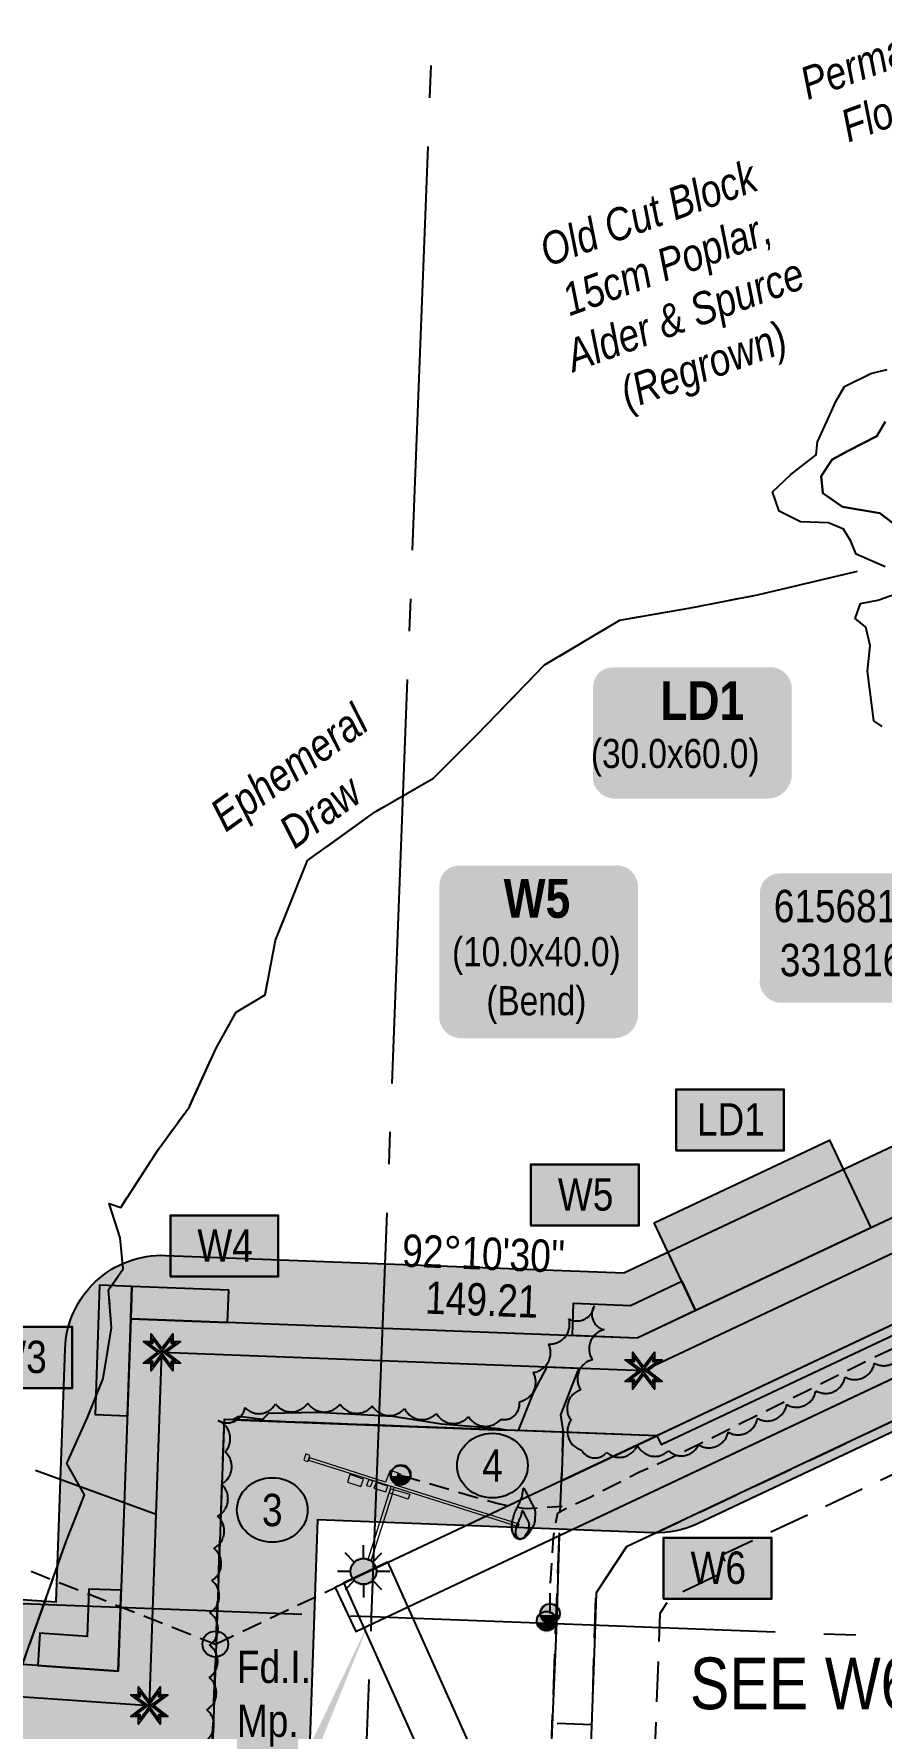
# Model space of a CAD drawing. Extents: x 328899 to 333357, y 6155734 to 6158534.
# Drawn here: x 331490 to 331752, y 6156626 to 6157150 of the extents above; entities that cross this region are included whole.
import ezdxf
from ezdxf.enums import TextEntityAlignment as Align

# ---------------------------------------------------------------- set-up
doc = ezdxf.new("R2010")
doc.units = 0
doc.header["$LTSCALE"] = 5
for name, pattern in [('0', [1, 1, 0]), ('foc-ACCESSROAD', [3.75, 2.5, -1.25]), ('foc-QUARTERLINE', [33, 25, -3, 2, -3]), ('foc-TIELINE', [1.875, 1.25, -0.625]), ('foc-TOPO-ephemeral', [6.25, 3.125, -0.625, 0.625, -0.625, 0.625, -0.625]), ('UG_PIPE', [1.875, 1.25, -0.625])]:
    doc.linetypes.add(name, pattern=pattern)
doc.layers.add('AS-GENERAL', color=48, linetype='Continuous', lineweight=18)
for name, color, linetype in [('AS-PIPE-AG', 44, 'Continuous'), ('AS-PIPE-UG', 44, 'UG_PIPE'), ('AS-SYMBOL', 7, 'Continuous'), ('C-AR', 13, 'foc-ACCESSROAD'), ('DETAIL-T', 7, 'Continuous'), ('F-RW', 190, 'Continuous'), ('F-WS', 190, 'foc-ACCESSROAD'), ('F-WS-S', 190, 'Continuous'), ('L-BD1', 253, 'Continuous'), ('L-MON', 1, 'Continuous'), ('L-QSEC', 8, 'foc-QUARTERLINE'), ('L-SECLBL', 7, 'Continuous'), ('L-TIE', 7, 'foc-TIELINE'), ('P-ELEVATION', 7, 'Continuous'), ('P-FNC BUFFER-H 30m', 51, 'Continuous'), ('P-PROPOSED', 10, 'Continuous'), ('P-PROPOSED-H', 21, 'Continuous'), ('P-TEMP-BLOCKS', 250, 'Continuous'), ('P-TEMP-BLUE', 146, 'Continuous'), ('P-WORKAREA', 113, 'Continuous'), ('P-WORKAREA-H', 111, 'Continuous'), ('T-BUSH', 110, '0'), ('T-BUSH-T', 110, 'Continuous'), ('T-DRAW', 143, 'foc-TOPO-ephemeral'), ('T-WATER-T', 170, 'Continuous'), ('WETLAND', 143, 'Continuous'), ('WETLAND-T', 146, 'Continuous')]:
    doc.layers.add(name, color=color, linetype=linetype)
doc.layers.add('P-EXISTINGCUT', color=125, linetype='Continuous', plot=False)
doc.layers.add('P-TEMP-BLUE-H', color=7, linetype='Continuous', true_color=0x99e6ff)
doc.styles.add('80', font='ARIALN.TTF', dxfattribs={"height": 10})
doc.styles.add('80CG', font='ARIALN.TTF', dxfattribs={"height": 10})
doc.styles.add('80L', font='ARIALN.TTF', dxfattribs={"height": 10})
doc.styles.add('80LS', font='ARIALNI.TTF', dxfattribs={"height": 10})
doc.styles.add('BOLD', font='ARIALNB.TTF')
doc.styles.add('foc-LtypeFont', font='ARIALN.TTF', dxfattribs={"height": 7.35})
doc.linetypes.add('foc-TOPO-flowdirection-NOLINE', pattern='A,0,[">",foc-LtypeFont,S=0.3,R=0,X=0,Y=-0.945],-20,[">",foc-LtypeFont,S=0.3,R=0,X=0,Y=-0.945],0', length=20)
doc.dimstyles.new('Compass 5 000', dxfattribs={"dimscale": 5, "dimtxt": 9, "dimasz": 2, "dimexe": 0.2, "dimexo": 0.0625, "dimgap": 0.5, "dimtad": 0, "dimtih": 1, "dimtoh": 1, "dimzin": 0, "dimdsep": 46, "dimtxsty": '80CG', "dimcen": 0.1, "dimse1": 1, "dimse2": 1, "dimclrd": 256, "dimclrt": 256, "dimaunit": 1, "dimadec": 4, "dimazin": 0, "dimtfac": 0.06, "dimtofl": 0, "dimtmove": 0, "dimatfit": 1, "dimfxl": 0.2, "dimtolj": 1, "dimtzin": 0, "dimlwd": -1, "dimarcsym": 0})

# ---------------------------------------------------------------- blocks, each defined once
blk = doc.blocks.new('riser')
h = blk.add_hatch(color=255)
h.dxf.hatch_style = 1
edge = h.paths.add_edge_path()
edge.add_arc((0, 0), 0.7, 0, 360)
blk.add_hatch(color=48).paths.add_polyline_path([(0.58, -0.15), (-0.58, -0.15, 0.774597)])
at = {"color": 48}
blk.add_line((-0.58, -0.15), (0.58, -0.15), dxfattribs=at)
blk.add_circle((0, 0), 0.6, dxfattribs=at)
blk = doc.blocks.new('FLARE')
h = blk.add_hatch(color=255)
h.dxf.hatch_style = 1
h.paths.add_polyline_path([(0.16, 2.41, 0.114147), (0.13, 2.43), (0.11, 2.44, 0.261551), (0.01, 2.42), (0, 2.41, 0.131268), (-0.03, 2.37), (-0.04, 2.35, 0.041497), (-0.05, 2.33), (-0.05, 2.29, 0.015174), (-0.05, 2.29), (-0.06, 2.24, 0.004376), (-0.06, 2.24), (-0.07, 2.18), (-0.08, 2.11), (-0.09, 2.05), (-0.1, 1.98), (-0.12, 1.91), (-0.14, 1.83), (-0.17, 1.76), (-0.19, 1.68), (-0.22, 1.61), (-0.26, 1.53), (-0.29, 1.46), (-0.32, 1.39), (-0.36, 1.32), (-0.39, 1.25, 0.000505), (-0.39, 1.25), (-0.43, 1.18, 0.002398), (-0.43, 1.18), (-0.46, 1.1, 0.004177), (-0.46, 1.1), (-0.5, 1.03, 0.005735), (-0.5, 1.03), (-0.53, 0.95, 0.006994), (-0.53, 0.95), (-0.56, 0.87, 0.00791), (-0.57, 0.87), (-0.6, 0.78, 0.008323), (-0.6, 0.78), (-0.63, 0.69, 0.008095), (-0.63, 0.68), (-0.66, 0.59, 0.008067), (-0.66, 0.59), (-0.68, 0.49, 0.008387), (-0.68, 0.49), (-0.7, 0.39, 0.009056), (-0.71, 0.38), (-0.72, 0.28, 0.010123), (-0.72, 0.28), (-0.74, 0.18, 0.011689), (-0.74, 0.18), (-0.75, 0.08, 0.013925), (-0.75, 0.08), (-0.75, -0.02, 0.016488), (-0.75, -0.02), (-0.75, -0.11, 0.017255), (-0.75, -0.12), (-0.74, -0.2, 0.01735), (-0.74, -0.2), (-0.73, -0.28, 0.017311), (-0.73, -0.29), (-0.71, -0.36, 0.01715), (-0.71, -0.36), (-0.69, -0.43, 0.016886), (-0.69, -0.44), (-0.66, -0.5, 0.016546), (-0.66, -0.5), (-0.63, -0.56, 0.016164), (-0.63, -0.56), (-0.6, -0.61, 0.016329), (-0.6, -0.62), (-0.57, -0.66, 0.018828), (-0.57, -0.67), (-0.54, -0.71, 0.022087), (-0.53, -0.71), (-0.5, -0.75, 0.025345), (-0.49, -0.76), (-0.46, -0.78, 0.028234), (-0.45, -0.79), (-0.42, -0.82, 0.030298), (-0.41, -0.82), (-0.37, -0.84, 0.031129), (-0.36, -0.85), (-0.32, -0.86, 0.030544), (-0.31, -0.87), (-0.27, -0.88, 0.028465), (-0.26, -0.88), (-0.22, -0.89, 0.025311), (-0.21, -0.89), (-0.16, -0.89, 0.02283), (-0.15, -0.89), (-0.11, -0.89, 0.021226), (-0.1, -0.89), (-0.05, -0.88, 0.020401), (-0.04, -0.88), (0, -0.87, 0.020299), (0.01, -0.87), (0.05, -0.85, 0.020911), (0.06, -0.85), (0.11, -0.83, 0.022277), (0.11, -0.83), (0.15, -0.81, 0.023712), (0.16, -0.8), (0.2, -0.78, 0.022408), (0.21, -0.78), (0.24, -0.75, 0.01993), (0.25, -0.74), (0.28, -0.72, 0.017146), (0.28, -0.71), (0.31, -0.68, 0.014211), (0.32, -0.68), (0.35, -0.64, 0.011221), (0.35, -0.64), (0.37, -0.61, 0.008212), (0.38, -0.61), (0.4, -0.57, 0.005172), (0.4, -0.57), (0.42, -0.54, 0.002523), (0.43, -0.54), (0.45, -0.5, 0.001671), (0.45, -0.5), (0.47, -0.47, 0.001229), (0.47, -0.47), (0.49, -0.44, 0.00075), (0.49, -0.44), (0.51, -0.41, 0.00026), (0.51, -0.41), (0.54, -0.37), (0.56, -0.34), (0.58, -0.3), (0.61, -0.27), (0.63, -0.23, 0.001311), (0.63, -0.23), (0.66, -0.19, 0.003726), (0.66, -0.19), (0.69, -0.15, 0.006065), (0.69, -0.14), (0.72, -0.1, 0.008452), (0.72, -0.1), (0.74, -0.05, 0.010991), (0.75, -0.05), (0.77, 0, 0.013767), (0.77, 0), (0.79, 0.05, 0.016839), (0.8, 0.05), (0.81, 0.1, 0.019104), (0.82, 0.11), (0.83, 0.15, 0.016987), (0.83, 0.16), (0.84, 0.21, 0.013636), (0.84, 0.21), (0.85, 0.26, 0.010244), (0.85, 0.27), (0.86, 0.31, 0.006846), (0.86, 0.32), (0.86, 0.37, 0.003419), (0.86, 0.37), (0.86, 0.41), (0.87, 0.46), (0.87, 0.5), (0.88, 0.54), (0.88, 0.59), (0.89, 0.63, 0.001278), (0.89, 0.63), (0.89, 0.67, 0.004735), (0.89, 0.67), (0.9, 0.71, 0.008354), (0.9, 0.72), (0.9, 0.76, 0.012059), (0.9, 0.76), (0.9, 0.8, 0.015712), (0.9, 0.81), (0.9, 0.85, 0.018457), (0.9, 0.85), (0.9, 0.89, 0.018102), (0.9, 0.9), (0.89, 0.94, 0.016533), (0.89, 0.95), (0.88, 0.99, 0.014576), (0.88, 0.99), (0.87, 1.03, 0.012435), (0.86, 1.04), (0.85, 1.08, 0.010283), (0.85, 1.09), (0.83, 1.13, 0.00824), (0.83, 1.13), (0.81, 1.18, 0.00638), (0.81, 1.18), (0.78, 1.23, 0.004735), (0.78, 1.23), (0.76, 1.29, 0.003388), (0.75, 1.29), (0.73, 1.34, 0.002345), (0.73, 1.34), (0.7, 1.4, 0.001492), (0.7, 1.4), (0.67, 1.46, 0.000746), (0.67, 1.46), (0.63, 1.51), (0.6, 1.57), (0.57, 1.62), (0.55, 1.68), (0.52, 1.73), (0.49, 1.78), (0.47, 1.83), (0.45, 1.87), (0.42, 1.92), (0.4, 1.97), (0.38, 2.02), (0.35, 2.08, 0.000332), (0.35, 2.08), (0.33, 2.13, 0.001849), (0.33, 2.13), (0.3, 2.19, 0.0038), (0.3, 2.19), (0.27, 2.24, 0.006473), (0.27, 2.24), (0.25, 2.29, 0.010865), (0.24, 2.3), (0.22, 2.34, 0.019524), (0.22, 2.34), (0.19, 2.38, 0.041077), (0.18, 2.39)])
at = {"color": 48, "flags": 128}
for points in [[(0.11, -0.72), (0.07, -0.74), (0.03, -0.76), (-0.02, -0.77), (-0.07, -0.78), (-0.11, -0.79), (-0.16, -0.79), (-0.2, -0.79), (-0.25, -0.78), (-0.29, -0.77), (-0.32, -0.76), (-0.36, -0.74), (-0.4, -0.71), (-0.43, -0.68), (-0.46, -0.65), (-0.49, -0.61), (-0.52, -0.56), (-0.54, -0.51), (-0.57, -0.46), (-0.59, -0.4), (-0.61, -0.33), (-0.63, -0.26), (-0.64, -0.19), (-0.65, -0.11), (-0.65, -0.02), (-0.65, 0.07), (-0.64, 0.17), (-0.63, 0.27), (-0.61, 0.36), (-0.58, 0.46), (-0.56, 0.56), (-0.53, 0.66), (-0.5, 0.75), (-0.47, 0.83), (-0.44, 0.91), (-0.41, 0.99), (-0.37, 1.06), (-0.34, 1.13), (-0.3, 1.2), (-0.27, 1.27), (-0.23, 1.34), (-0.2, 1.42), (-0.16, 1.49), (-0.13, 1.57), (-0.1, 1.65), (-0.07, 1.73), (-0.04, 1.8), (-0.02, 1.88), (0, 1.96), (0.01, 2.03), (0.02, 2.1), (0.03, 2.17), (0.04, 2.22), (0.05, 2.27), (0.05, 2.31), (0.06, 2.34), (0.08, 2.35), (0.09, 2.34), (0.11, 2.32), (0.13, 2.29), (0.16, 2.25), (0.18, 2.2), (0.21, 2.14), (0.24, 2.09), (0.26, 2.03), (0.29, 1.98), (0.31, 1.93), (0.33, 1.88), (0.36, 1.83), (0.38, 1.78), (0.41, 1.73), (0.43, 1.68), (0.46, 1.63), (0.49, 1.58), (0.52, 1.52), (0.55, 1.47), (0.58, 1.41), (0.61, 1.35), (0.64, 1.3), (0.67, 1.24), (0.69, 1.19), (0.72, 1.14), (0.74, 1.09), (0.75, 1.05), (0.77, 1), (0.78, 0.96), (0.79, 0.92), (0.8, 0.88), (0.8, 0.84), (0.8, 0.8), (0.8, 0.76), (0.8, 0.72), (0.79, 0.68), (0.79, 0.64), (0.78, 0.6), (0.78, 0.56), (0.77, 0.51), (0.77, 0.47), (0.76, 0.42), (0.76, 0.37), (0.76, 0.33), (0.75, 0.28), (0.74, 0.23), (0.73, 0.18), (0.72, 0.13), (0.7, 0.09), (0.68, 0.04), (0.66, 0), (0.63, -0.05), (0.61, -0.09), (0.58, -0.13), (0.55, -0.17), (0.53, -0.21), (0.5, -0.25), (0.48, -0.28), (0.45, -0.32), (0.43, -0.35), (0.41, -0.38), (0.39, -0.42), (0.37, -0.45), (0.34, -0.48), (0.32, -0.51), (0.3, -0.55), (0.27, -0.58), (0.24, -0.61), (0.21, -0.64), (0.18, -0.67), (0.15, -0.7)], [(0.02, -0.75), (-0.01, -0.76), (-0.03, -0.77), (-0.05, -0.78), (-0.08, -0.78), (-0.11, -0.79), (-0.13, -0.79), (-0.16, -0.79), (-0.18, -0.78), (-0.2, -0.78), (-0.23, -0.77), (-0.25, -0.76), (-0.26, -0.74), (-0.28, -0.73), (-0.3, -0.71), (-0.32, -0.69), (-0.33, -0.66), (-0.35, -0.63), (-0.36, -0.6), (-0.37, -0.57), (-0.39, -0.53), (-0.4, -0.49), (-0.4, -0.45), (-0.41, -0.41), (-0.41, -0.36), (-0.41, -0.31), (-0.4, -0.25), (-0.39, -0.2), (-0.38, -0.14), (-0.37, -0.09), (-0.36, -0.03), (-0.34, 0.02), (-0.32, 0.07), (-0.31, 0.12), (-0.29, 0.16), (-0.27, 0.21), (-0.25, 0.25), (-0.23, 0.29), (-0.21, 0.33), (-0.19, 0.37), (-0.17, 0.41), (-0.15, 0.45), (-0.14, 0.49), (-0.12, 0.53), (-0.1, 0.58), (-0.08, 0.62), (-0.07, 0.66), (-0.06, 0.71), (-0.05, 0.75), (-0.04, 0.79), (-0.03, 0.83), (-0.03, 0.87), (-0.02, 0.9), (-0.02, 0.93), (-0.01, 0.95), (-0.01, 0.96), (0, 0.97), (0.01, 0.96), (0.02, 0.95), (0.03, 0.94), (0.04, 0.91), (0.06, 0.88), (0.07, 0.86), (0.09, 0.82), (0.1, 0.79), (0.12, 0.76), (0.13, 0.74), (0.14, 0.71), (0.16, 0.68), (0.17, 0.65), (0.18, 0.63), (0.2, 0.6), (0.21, 0.57), (0.23, 0.54), (0.25, 0.51), (0.26, 0.47), (0.28, 0.44), (0.3, 0.41), (0.31, 0.38), (0.33, 0.35), (0.34, 0.32), (0.36, 0.29), (0.37, 0.27), (0.38, 0.24), (0.39, 0.22), (0.39, 0.19), (0.4, 0.17), (0.4, 0.15), (0.41, 0.13), (0.41, 0.1), (0.41, 0.08), (0.4, 0.06), (0.4, 0.04), (0.4, 0.01), (0.39, -0.01), (0.39, -0.03), (0.39, -0.06), (0.39, -0.08), (0.38, -0.11), (0.38, -0.14), (0.38, -0.16), (0.38, -0.19), (0.37, -0.22), (0.37, -0.24), (0.36, -0.27), (0.35, -0.3), (0.34, -0.32), (0.32, -0.35), (0.31, -0.37), (0.3, -0.4), (0.28, -0.42), (0.27, -0.44), (0.25, -0.46), (0.24, -0.48), (0.22, -0.5), (0.21, -0.52), (0.2, -0.54), (0.19, -0.56), (0.17, -0.58), (0.16, -0.6), (0.15, -0.61), (0.14, -0.63), (0.12, -0.65), (0.11, -0.67), (0.09, -0.69), (0.08, -0.7), (0.06, -0.72), (0.04, -0.74)]]:
    blk.add_lwpolyline(points, close=True, dxfattribs=at)
blk = doc.blocks.new('GAS')
h = blk.add_hatch(color=255)
h.dxf.hatch_style = 1
edge = h.paths.add_edge_path()
edge.add_arc((0, 0), 0.9, 0, 360)
for p, q in [((-0.57, 0.57), (-1.14, 1.14)), ((0, 0.81), (0, 1.62)), ((0.57, 0.57), (1.14, 1.14)), ((-0.81, 0), (-1.62, 0)), ((1.62, 0), (0.81, 0)), ((-0.57, -0.57), (-1.14, -1.14)), ((0, -0.81), (0, -1.62)), ((1.14, -1.14), (0.57, -0.57))]:
    blk.add_line(p, q)
blk.add_circle((0, 0), 0.8)
blk = doc.blocks.new('*U59')
h = blk.add_hatch(color=254)
edge = h.paths.add_edge_path()
edge.add_line((-34, -20), (34, -20))
edge.add_arc((34, -14), 6, 270, 360)
edge.add_line((40, -14), (40, 12.5))
edge.add_arc((34, 12.5), 6, 0, 90)
edge.add_line((34, 18.5), (-34, 18.5))
edge.add_arc((-34, 12.5), 6, 90, 180)
edge.add_line((-40, 12.5), (-40, -14))
edge.add_arc((-34, -14), 6, 180, 270)
at = {"color": 1, "flags": 128}
blk.add_lwpolyline([(-34, -20, 3, 3, 0), (34, -20, 3, 3, 0.414214), (40, -14, 3, 3, 0), (40, 12.5, 3, 0, 0.414214), (34, 18.5, 0, 0, 0), (-34, 18.5, 0, 0, 0.414214), (-40, 12.5, 0, 0, 0), (-40, -14, 0, 3, 0.414214)], format="xyseb", close=True, dxfattribs=at)
blk.add_lwpolyline([(63.69, -58.43, 0, 10, 0), (0, 0, 5, 5, 0)], format="xyseb", dxfattribs=at)
at = {"color": 1, "style": '80'}
blk.add_attdef('ENTER_TEXT_001', (-36.33, -5), '', height=10, dxfattribs=at)
blk = doc.blocks.new('*U64')
at = {"layer": 'P-ELEVATION'}
h = blk.add_hatch(color=111, dxfattribs=at)
h.dxf.hatch_style = 1
edge = h.paths.add_edge_path()
edge.add_ellipse((0, 0), major_axis=(-10.94, 0), ratio=0.913794, start_angle=0, end_angle=360)
at = {"layer": 'P-ELEVATION', "color": 7, "flags": 128}
blk.add_lwpolyline([(0, 0, 5, 0, 0), (-24.53, 38.41, 0, 0, 0)], format="xyseb", dxfattribs=at)
at = {"layer": 'P-ELEVATION', "color": 7}
blk.add_ellipse((0, 0), major_axis=(-10.94, 0), ratio=0.913794, dxfattribs=at)
at = {"layer": 'P-ELEVATION', "style": '80'}
blk.add_attdef('BEND', text='', height=10, dxfattribs=at).set_placement((0, 0), align=Align.MIDDLE_CENTER)
blk = doc.blocks.new('*U66')
at = {"layer": 'P-ELEVATION'}
h = blk.add_hatch(color=111, dxfattribs=at)
h.dxf.hatch_style = 1
edge = h.paths.add_edge_path()
edge.add_ellipse((0, 0), major_axis=(-10.94, 0), ratio=0.913794, start_angle=0, end_angle=360)
at = {"layer": 'P-ELEVATION', "color": 7, "flags": 128}
blk.add_lwpolyline([(0, 0, 5, 0, 0), (48.88, 19.31, 0, 0, 0)], format="xyseb", dxfattribs=at)
at = {"layer": 'P-ELEVATION', "color": 7}
blk.add_ellipse((0, 0), major_axis=(-10.94, 0), ratio=0.913794, dxfattribs=at)
at = {"layer": 'P-ELEVATION', "style": '80'}
blk.add_attdef('BEND', text='', height=10, dxfattribs=at).set_placement((0, 0), align=Align.MIDDLE_CENTER)
blk = doc.blocks.new('Temporary Area')
at = {"true_color": 0x99e6ff}
h = blk.add_hatch(color=141, dxfattribs=at)
h.dxf.hatch_style = 1
h.paths.add_polyline_path([(-16.83, -9.44), (16.33, -9.44), (16.33, 9.05), (-16.83, 9.05)])
at = {"color": 250}
for points in [[(-17.03, -9.64), (16.53, -9.64), (16.53, 9.25), (-17.03, 9.25)], [(-16.93, -9.54), (16.43, -9.54), (16.43, 9.15), (-16.93, 9.15)]]:
    blk.add_lwpolyline(points, close=True, dxfattribs=at)
at = {"color": 250, "style": '80L'}
blk.add_attdef('TEMPORARY', text='', height=9, dxfattribs=at).set_placement((0, -0.15), align=Align.MIDDLE_CENTER)
blk = doc.blocks.new('*U70')
at = {"true_color": 0x99e6ff}
h = blk.add_hatch(color=141, dxfattribs=at)
edge = h.paths.add_edge_path()
edge.add_line((-24, -33.38), (24, -33.38))
edge.add_arc((24, -27.38), 6, 270, 360)
edge.add_line((30, -27.38), (30, 12.5))
edge.add_arc((24, 12.5), 6, 0, 90)
edge.add_line((24, 18.5), (-24, 18.5))
edge.add_arc((-24, 12.5), 6, 90, 180)
edge.add_line((-30, 12.5), (-30, -27.38))
edge.add_arc((-24, -27.38), 6, 180, 270)
at = {"color": 250, "flags": 128}
blk.add_lwpolyline([(-24, -33.38, 3, 3, 0), (24, -33.38, 3, 3, 0.414214), (30, -27.38, 3, 3, 0), (30, 12.5, 3, 0, 0.414214), (24, 18.5, 0, 0, 0), (-24, 18.5, 0, 0, 0.414214), (-30, 12.5, 0, 0, 0), (-30, -27.38, 0, 3, 0.414214)], format="xyseb", close=True, dxfattribs=at)
at = {"flags": 128}
blk.add_lwpolyline([(-17.86, -9.18, 0, 7.5, 0), (0, 0, 0, 0, 0)], format="xyseb", dxfattribs=at)
at = {"color": 250}
for tag, p, height, style in [('TEMP_AREA_W1_001', (-9.21, 2.24), 12, 'BOLD'), ('ENTER_TEXT_001', (-30.66, -12.62), 9, '80')]:
    blk.add_attdef(tag, p, '', height=height, dxfattribs=dict(at, style=style))
blk = doc.blocks.new('*U71')
at = {"true_color": 0x99e6ff}
h = blk.add_hatch(color=141, dxfattribs=at)
edge = h.paths.add_edge_path()
edge.add_line((-24, -20.56), (24, -20.56))
edge.add_arc((24, -14.56), 6, 270, 360)
edge.add_line((30, -14.56), (30, 12.5))
edge.add_arc((24, 12.5), 6, 0, 90)
edge.add_line((24, 18.5), (-24, 18.5))
edge.add_arc((-24, 12.5), 6, 90, 180)
edge.add_line((-30, 12.5), (-30, -14.56))
edge.add_arc((-24, -14.56), 6, 180, 270)
at = {"color": 250, "flags": 128}
blk.add_lwpolyline([(-24, -20.56, 3, 3, 0), (24, -20.56, 3, 3, 0.414214), (30, -14.56, 3, 3, 0), (30, 12.5, 3, 0, 0.414214), (24, 18.5, 0, 0, 0), (-24, 18.5, 0, 0, 0.414214), (-30, 12.5, 0, 0, 0), (-30, -14.56, 0, 3, 0.414214)], format="xyseb", close=True, dxfattribs=at)
at = {"flags": 128}
blk.add_lwpolyline([(-17.86, -9.18, 0, 7.5, 0), (0, 0, 0, 0, 0)], format="xyseb", dxfattribs=at)
at = {"color": 250}
for tag, p, height, style in [('TEMP_AREA_W1_001', (-9.21, 2.24), 12, 'BOLD'), ('ENTER_TEXT_001', (-30.66, -12.62), 9, '80')]:
    blk.add_attdef(tag, p, '', height=height, dxfattribs=dict(at, style=style))
blk = doc.blocks.new('fdia')
at = {"color": 255, "const_width": 1}
blk.add_lwpolyline([(-0.5, 0, 1), (0.5, 0, 1)], format="xyb", close=True, dxfattribs=at)
blk = doc.blocks.new('Fdiaa')
blk.add_blockref('fdia', (0, 0))
blk = doc.blocks.new('fdib')
at = {"color": 1, "const_width": 1.6}
blk.add_lwpolyline([(-0.4, 0, 1), (0.4, 0, 1)], format="xyb", close=True, dxfattribs=at)
at = {"color": 1}
blk.add_circle((0, 0), 0.8, dxfattribs=at)
blk = doc.blocks.new('Fdibb')
blk.add_blockref('fdib', (0, 0))
blk = doc.blocks.new('fdicc')
for name in ['Fdibb', 'Fdiaa']:
    blk.add_blockref(name, (0, 0))
blk = doc.blocks.new('FDI')
blk.add_blockref('fdicc', (0, 0))
blk = doc.blocks.new('TEMP')
h = blk.add_hatch(color=255)
h.dxf.hatch_style = 1
h.paths.add_polyline_path([(0, 0.25), (-0.67, 1.15), (-0.67, 0.67), (-1.15, 0.67), (-0.25, 0), (-1.15, -0.67), (-0.67, -0.67), (-0.67, -1.15), (0, -0.25), (0.67, -1.15), (0.67, -0.67), (1.15, -0.67), (0.25, 0), (1.15, 0.67), (0.67, 0.67), (0.67, 1.15)])
h.paths.add_polyline_path([(0.57, 0.85), (0.57, 0.57), (0.85, 0.57), (0.08, 0), (0.85, -0.57), (0.57, -0.57), (0.57, -0.85), (0, -0.08), (-0.57, -0.85), (-0.57, -0.57), (-0.85, -0.57), (-0.08, 0), (-0.85, 0.57), (-0.57, 0.57), (-0.57, 0.85), (0, 0.08)], flags=16)
h = blk.add_hatch(color=1)
h.dxf.hatch_style = 1
h.paths.add_polyline_path([(0, 0.08), (-0.57, 0.85), (-0.57, 0.57), (-0.85, 0.57), (-0.08, 0), (-0.85, -0.57), (-0.57, -0.57), (-0.57, -0.85), (0, -0.08), (0.57, -0.85), (0.57, -0.57), (0.85, -0.57), (0.08, 0), (0.85, 0.57), (0.57, 0.57), (0.57, 0.85)])
at = {"color": 1}
for p, q in [((-0.08, 0), (0.08, 0)), ((0, 0.08), (0, -0.08))]:
    blk.add_line(p, q, dxfattribs=at)
at = {"color": 255, "flags": 128}
blk.add_lwpolyline([(-0.25, 0), (-1.15, 0.67), (-0.67, 0.67), (-0.67, 1.15), (0, 0.25), (0.67, 1.15), (0.67, 0.67), (1.15, 0.67), (0.25, 0), (1.15, -0.67), (0.67, -0.67), (0.67, -1.15), (0, -0.25), (-0.67, -1.15), (-0.67, -0.67), (-1.15, -0.67)], close=True, dxfattribs=at)
at = {"color": 1, "flags": 128}
blk.add_lwpolyline([(-0.08, 0), (-0.85, 0.57), (-0.57, 0.57), (-0.57, 0.85), (0, 0.08), (0.57, 0.85), (0.57, 0.57), (0.85, 0.57), (0.08, 0), (0.85, -0.57), (0.57, -0.57), (0.57, -0.85), (0, -0.08), (-0.57, -0.85), (-0.57, -0.57), (-0.85, -0.57)], close=True, dxfattribs=at)

msp = doc.modelspace()

# ---------------------------------------------------------------- hatches: boundary and pattern name
at = {"layer": 'P-FNC BUFFER-H 30m'}
h = msp.add_hatch(color=256, dxfattribs=at)
h.dxf.hatch_style = 1
edge = h.paths.add_edge_path()
edge.add_line((332289.799, 6157024.456), (332365.187, 6156864.436))
edge.add_line((332365.187, 6156864.436), (332459.792, 6156909.008))
edge.add_arc((332472.575, 6156881.875), 29.994, 25.22691, 115.22691, ccw=False)
edge.add_line((332499.709, 6156894.658), (332506.101, 6156881.091))
edge.add_arc((332478.967, 6156868.308), 29.994, -64.77352, 25.22691, ccw=False)
edge.add_line((332491.75, 6156841.174), (332351.92, 6156775.296))
edge.add_arc((332339.136, 6156802.43), 29.994, 205.22526, 295.22648, ccw=False)
edge.add_line((332312.003, 6156789.647), (332238.747, 6156945.144))
edge.add_line((332238.747, 6156945.144), (331695.578, 6156689.228))
edge.add_arc((331682.794, 6156716.361), 29.994, 267.81965, 295.2276, ccw=False)
edge.add_line((331681.653, 6156686.389), (331577.779, 6156690.344))
edge.add_line((331577.779, 6156690.344), (331574.934, 6156610.513))
edge.add_arc((331544.958, 6156611.581), 29.994, 266.03783, 357.95862, ccw=False)
edge.add_line((331542.886, 6156581.659), (331383.823, 6156592.676))
edge.add_line((331383.823, 6156592.676), (331127.256, 6156606.195))
edge.add_arc((331128.834, 6156636.147), 29.994, 176.98457, 266.98383, ccw=False)
edge.add_line((331098.881, 6156637.725), (331107.849, 6156807.959))
edge.add_arc((331137.801, 6156806.381), 29.994, 86.98457, 176.98457, ccw=False)
edge.add_line((331139.379, 6156836.334), (331159.348, 6156835.282))
edge.add_arc((331157.77, 6156805.329), 29.994, -3.01543, 86.98457, ccw=False)
edge.add_line((331187.722, 6156803.752), (331181.385, 6156683.438))
edge.add_line((331181.385, 6156683.438), (331388.444, 6156672.528))
edge.add_arc((331386.866, 6156642.575), 29.994, 86.03783, 86.98383, ccw=False)
edge.add_line((331388.938, 6156672.498), (331496.841, 6156665.024))
edge.add_line((331496.841, 6156665.024), (331499.631, 6156743.273))
edge.add_arc((331529.606, 6156742.204), 29.994, 87.81965, 177.95862, ccw=False)
edge.add_line((331530.747, 6156772.177), (331672.515, 6156766.779))
edge.add_line((331672.515, 6156766.779), (332212.715, 6157021.296))
edge.add_line((332212.715, 6157021.296), (332247.975, 6157037.908))
edge.add_line((332247.975, 6157037.908), (332249.882, 6157038.806))
edge.add_arc((332262.665, 6157011.672), 29.994, 25.22583, 115.22592, ccw=False)
at = {"layer": 'P-PROPOSED-H'}
h = msp.add_hatch(color=256, dxfattribs=at)
h.dxf.hatch_style = 1
h.paths.add_polyline_path([(332262.665, 6157011.672), (332350.836, 6156824.519), (332472.575, 6156881.875), (332478.967, 6156868.308), (332339.136, 6156802.43), (332253.098, 6156985.061), (332234.022, 6156976.074), (331682.794, 6156716.361), (331548.875, 6156721.46), (331544.958, 6156611.581), (331385.649, 6156622.616), (331128.834, 6156636.147), (331137.801, 6156806.381), (331157.77, 6156805.329), (331149.854, 6156655.064), (331386.866, 6156642.575), (331525.712, 6156632.958), (331529.606, 6156742.204), (331678.682, 6156736.528), (332225.499, 6156994.163), (332260.758, 6157010.774)])
at = {"layer": 'P-TEMP-BLUE-H'}
h = msp.add_hatch(color=256, dxfattribs=at)
h.dxf.hatch_style = 1
h.paths.add_polyline_path([(332262.665, 6157011.672), (332258.401, 6157020.715), (332221.238, 6157003.207), (331676.627, 6156746.612), (331519.971, 6156752.576), (331516.088, 6156643.647), (331387.474, 6156652.555), (331190.317, 6156662.944), (331189.791, 6156652.959), (331386.866, 6156642.575), (331525.712, 6156632.958), (331529.606, 6156742.204), (331678.682, 6156736.528), (332225.499, 6156994.163)])
h = msp.add_hatch(color=256, dxfattribs=at)
h.dxf.hatch_style = 1
h.paths.add_polyline_path([(331694.719, 6156755.136), (331681.935, 6156782.27), (331736.202, 6156807.838), (331748.986, 6156780.704)])
h = msp.add_hatch(color=256, dxfattribs=at)
h.dxf.hatch_style = 1
h.paths.add_polyline_path([(331520.327, 6156762.568), (331510.336, 6156762.948), (331508.911, 6156722.957), (331518.903, 6156722.601), (331519.971, 6156752.576)])
h = msp.add_hatch(color=256, dxfattribs=at)
h.dxf.hatch_style = 1
h.paths.add_polyline_path([(331519.971, 6156752.576), (331549.943, 6156751.435), (331550.324, 6156761.426), (331520.327, 6156762.568)])
h = msp.add_hatch(color=256, dxfattribs=at)
h.dxf.hatch_style = 1
h.paths.add_polyline_path([(331694.719, 6156755.136), (331676.627, 6156746.612), (331656.641, 6156747.373), (331657.021, 6156757.364), (331674.571, 6156756.696), (331690.458, 6156764.181)])
h = msp.add_hatch(color=256, dxfattribs=at)
h.dxf.hatch_style = 1
h.paths.add_polyline_path([(331653.806, 6156717.465), (331653.237, 6156702.435), (331682.794, 6156716.361)])
h = msp.add_hatch(color=256, dxfattribs=at)
h.dxf.hatch_style = 1
h.paths.add_polyline_path([(331516.979, 6156668.626), (331506.987, 6156668.982), (331506.465, 6156654.335), (331491.844, 6156655.348), (331491.153, 6156645.374), (331516.088, 6156643.647)])
at = {"layer": 'P-WORKAREA-H'}
h = msp.add_hatch(color=256, dxfattribs=at)
h.dxf.hatch_style = 1
h.paths.add_polyline_path([(332254.227, 6156982.277), (332253.098, 6156985.061), (332234.022, 6156976.074), (331682.794, 6156716.361), (331684.073, 6156713.648), (332235.3, 6156973.361)])

# ---------------------------------------------------------------- linework, layer by layer
at = {"layer": 'AS-GENERAL', "flags": 128}
for points in [[(331575.373, 6156710.321), (331574.168, 6156710.818), (331573.53, 6156708.878), (331574.769, 6156708.486)], [(331587.716, 6156704.385), (331586.991, 6156702.061), (331591.195, 6156700.694), (331591.96, 6156702.983)], [(331593.636, 6156702.874), (331592.96, 6156700.986), (331594.152, 6156700.739), (331594.878, 6156702.356)], [(331595.884, 6156701.982), (331595.205, 6156700.187), (331598.938, 6156699.017), (331599.491, 6156700.845)], [(331600.476, 6156700.032), (331606.279, 6156698.356), (331605.819, 6156696.834), (331599.936, 6156698.755)]]:
    msp.add_lwpolyline(points, close=True, dxfattribs=at)
for points in [[(331601.887, 6156701.108), (331602.816, 6156704.813), (331600.259, 6156705.66), (331598.828, 6156702.01), (331575.338, 6156709.537), (331575.005, 6156708.841), (331594.969, 6156702.541), (331639.873, 6156688.358), (331640.12, 6156689.054), (331601.882, 6156701.101)], [(331593.341, 6156677.801), (331599.957, 6156698.714), (331600.557, 6156700.807)]]:
    msp.add_lwpolyline(points, dxfattribs=at)
msp.add_lwpolyline([(331594.294, 6156677.499), (331600.91, 6156698.412, 0.0068034), (331600.918, 6156698.438), (331601.518, 6156700.531)], format="xyb", dxfattribs=at)
at = {"layer": 'AS-PIPE-AG', "flags": 128}
for points in [[(331602.433, 6156704.546), (331603.391, 6156704.189)], [(331602.895, 6156704.632), (331603.57, 6156704.406)]]:
    msp.add_lwpolyline(points, dxfattribs=at)
at = {"layer": 'AS-PIPE-UG', "flags": 128}
for points in [[(331649.728, 6156661.422), (331649.731, 6156669.514), (331650.752, 6156684.876), (331652.083, 6156692.607), (331655.102, 6156694.167), (331662.127, 6156697.447), (331677.16, 6156705.088), (331687.312, 6156709.624), (331750.613, 6156740.968), (331822.128, 6156774.525), (331873.444, 6156799.897), (331944.535, 6156834.29), (332056.187, 6156886.228), (332129.395, 6156919.545), (332169.929, 6156938.4), (332281.868, 6156992.034), (332392.035, 6157044.146), (332504.291, 6157096.11), (332566.479, 6157126.087), (332646.057, 6157163.211), (332718.516, 6157197.938), (332797.194, 6157235.209), (332905.727, 6157284.436), (332933.545, 6157301.382), (332945.586, 6157310.193), (332955.803, 6157318.22), (332967.926, 6157328.257), (333005.638, 6157361.058), (333016.464, 6157372.965), (333021.819, 6157381.536), (333027.308, 6157391.865), (333046.896, 6157440.751), (333054.598, 6157457.711), (333060.91, 6157469.859), (333084.827, 6157509.338)], [(331603.391, 6156704.189), (331634.038, 6156695.314), (331642.188, 6156693.85), (331653.461, 6156694.653)]]:
    msp.add_lwpolyline(points, dxfattribs=at)
at = {"layer": 'C-AR', "flags": 128}
for points in [[(332289.051, 6156955.671), (332251.964, 6156938.203), (331702.917, 6156679.431), (331705.048, 6156674.909), (331686.96, 6156666.384), (331683.728, 6156661.47), (331681.624, 6156606.336), (331649.653, 6156607.541), (331650.406, 6156627.523), (331662.659, 6156627.061), (331663.959, 6156667.802), (331673.344, 6156682.07), (332245.575, 6156951.771), (332314.324, 6156984.152), (332367.575, 6156871.092), (332354.005, 6156864.701), (332315.662, 6156946.102), (332289.051, 6156955.671)], [(332289.051, 6156955.671), (332251.964, 6156938.203), (331702.917, 6156679.431), (331705.048, 6156674.909), (331686.96, 6156666.384), (331683.728, 6156661.47), (331681.624, 6156606.336), (331649.653, 6156607.541), (331650.406, 6156627.523), (331662.659, 6156627.061), (331663.959, 6156667.802), (331673.333, 6156682.054), (332245.555, 6156951.778), (332314.315, 6156984.146), (332367.575, 6156871.092), (332354.005, 6156864.701), (332315.662, 6156946.102), (332289.051, 6156955.671)]]:
    msp.add_lwpolyline(points, close=True, dxfattribs=at)
at = {"layer": 'DETAIL-T', "flags": 128}
msp.add_lwpolyline([(331492.689, 6156536.848, 5, 0, 0.2112729), (331545.078, 6156647.439, 0, 0, 0)], format="xyseb", dxfattribs=at)
at = {"layer": 'F-RW', "flags": 128}
msp.add_lwpolyline([(333077.862, 6157509.601), (333045.428, 6157459.88), (333011.85, 6157374.995), (332935.634, 6157306.62), (332508.283, 6157105.283), (332234.022, 6156976.074), (331583.202, 6156669.438), (331589.594, 6156655.871), (332240.414, 6156962.507), (332514.675, 6157091.716), (332944.013, 6157293.99), (333024.496, 6157366.192), (333058.816, 6157452.955), (333095.338, 6157508.941)], dxfattribs=at)
at = {"layer": 'F-RW'}
for points in [[(331615.456, 6156605.006), (331616.062, 6156608.86), (331629.916, 6156608.329), (331630.749, 6156608.297), (331649.643, 6156607.573), (331651.853, 6156658.512), (331652.597, 6156685.556), (332240.414, 6156962.507), (332416.36, 6157045.398), (332447.104, 6157059.883), (332514.675, 6157091.716), (332646.163, 6157153.664), (332654.183, 6157157.442), (332899.553, 6157273.043), (332919.147, 6157272.281), (332948.465, 6157282.983), (332984.32, 6157296.071), (333023.989, 6157310.551), (333044.557, 6157362.546), (333054.321, 6157387.229), (333256.439, 6157385.576), (333356.461, 6157384.738)], [(333355.892, 6157369.747), (333255.87, 6157370.586), (333073.084, 6157372.113), (333055.104, 6157359.913), (333032.201, 6157300.779), (332967.96, 6157277.329), (332947.017, 6157269.684), (332921.042, 6157260.203), (332901.193, 6157260.974), (332654.102, 6157144.575), (332646.082, 6157140.797), (332518.776, 6157080.834), (332446.763, 6157046.908), (332416.024, 6157032.428), (332245.555, 6156951.778), (331673.344, 6156682.07), (331663.959, 6156667.802), (331663.641, 6156657.851), (331661.461, 6156595.345), (331629.291, 6156596.574)]]:
    msp.add_lwpolyline(points, dxfattribs=at)
at = {"layer": 'F-WS', "flags": 128}
msp.add_lwpolyline([(331548.875, 6156721.46), (331544.724, 6156611.594), (331649.643, 6156607.573), (331653.806, 6156717.465)], close=True, dxfattribs=at)
at = {"layer": 'F-WS-S', "flags": 128}
msp.add_lwpolyline([(331493.786, 6155739.152), (331508.745, 6155836.592), (331528.05, 6155975.749), (331613.919, 6156593.931), (331615.456, 6156605.012), (331585.859, 6156671.007), (331599.437, 6156677.404), (331630.903, 6156607.23), (331629.256, 6156596.344), (331542.899, 6155973.686), (331523.588, 6155834.438), (331508.872, 6155738.583)], dxfattribs=at)
at = {"layer": 'L-QSEC', "flags": 128}
for points in [[(331594.5, 6156660.46), (331625.412, 6157464.369)], [(330788.505, 6156690.88), (331594.5, 6156660.46)], [(331563.589, 6155856.55), (331594.5, 6156660.46)], [(331594.5, 6156660.46), (332400.49, 6156630.041)]]:
    msp.add_lwpolyline(points, dxfattribs=at)
at = {"layer": 'L-SECLBL', "flags": 128}
msp.add_lwpolyline([(331594.5, 6156660.46, 0, 5, 0), (331561.986, 6156586.734, 0, 0, 0)], format="xyseb", dxfattribs=at)
at = {"layer": 'L-TIE', "flags": 128}
for points in [[(331157.77, 6156805.329), (331546.135, 6156651.974)], [(331546.135, 6156651.974), (331583.202, 6156669.438)]]:
    msp.add_lwpolyline(points, dxfattribs=at)
at = {"layer": 'P-EXISTINGCUT', "flags": 128}
for points in [[(331648.095, 6156737.693), (331658.606, 6156737.293), (331656.79, 6156732.609), (331652.908, 6156722.888), (331653.806, 6156717.465), (331639.971, 6156717.992), (331644.547, 6156729.713), (331648.828, 6156737.665)], [(331551.507, 6156721.36), (331636.067, 6156718.14), (331633.924, 6156718.541), (331616.165, 6156719.99), (331601.062, 6156722.335), (331577.845, 6156723.549), (331562.561, 6156723.231), (331560.71, 6156721.434), (331553.371, 6156722.374)]]:
    msp.add_lwpolyline(points, close=True, dxfattribs=at)
at = {"layer": 'P-FNC BUFFER-H 30m', "flags": 128}
for points in [[(331388.938, 6156672.498), (331496.841, 6156665.024), (331499.631, 6156743.273, -0.4149241), (331530.747, 6156772.177), (331672.515, 6156766.779), (332212.715, 6157021.296), (332247.975, 6157037.908), (332249.882, 6157038.806, -0.414214), (332289.799, 6157024.456), (332365.187, 6156864.436), (332459.792, 6156909.008, -0.4142136)], [(332491.75, 6156841.174), (332351.92, 6156775.296, -0.4142198), (332312.003, 6156789.647), (332238.747, 6156945.144), (331695.578, 6156689.228, -0.1201631), (331681.653, 6156686.389), (331577.779, 6156690.344), (331574.934, 6156610.513, -0.424067), (331542.886, 6156581.659), (331383.823, 6156592.676)]]:
    msp.add_lwpolyline(points, format="xyb", dxfattribs=at)
at = {"layer": 'P-PROPOSED', "flags": 128}
msp.add_lwpolyline([(332262.665, 6157011.672), (332350.836, 6156824.519), (332472.575, 6156881.875), (332478.967, 6156868.308), (332339.136, 6156802.43), (332253.098, 6156985.061), (332234.022, 6156976.074), (331682.794, 6156716.361), (331548.875, 6156721.46), (331544.958, 6156611.581), (331385.649, 6156622.616), (331128.834, 6156636.147), (331137.801, 6156806.381), (331157.77, 6156805.329), (331149.854, 6156655.064), (331386.866, 6156642.575), (331525.712, 6156632.958), (331529.606, 6156742.204), (331678.682, 6156736.528), (332225.499, 6156994.163), (332260.758, 6157010.774)], close=True, dxfattribs=at)
at = {"layer": 'P-TEMP-BLUE', "flags": 128}
msp.add_lwpolyline([(332258.401, 6157020.715), (332221.238, 6157003.207), (331676.627, 6156746.612), (331519.971, 6156752.576), (331516.088, 6156643.647), (331387.474, 6156652.555), (331190.317, 6156662.944), (331189.791, 6156652.959), (331386.866, 6156642.575), (331525.712, 6156632.958), (331529.606, 6156742.204), (331678.682, 6156736.528), (332225.499, 6156994.163), (332262.665, 6157011.672)], dxfattribs=at)
for points in [[(331694.719, 6156755.136), (331681.935, 6156782.27), (331736.202, 6156807.838), (331748.986, 6156780.704)], [(331520.327, 6156762.568), (331510.336, 6156762.948), (331508.911, 6156722.957), (331518.903, 6156722.601), (331519.971, 6156752.576)], [(331519.971, 6156752.576), (331549.943, 6156751.435), (331550.324, 6156761.426), (331520.327, 6156762.568)], [(331694.719, 6156755.136), (331676.627, 6156746.612), (331656.641, 6156747.373), (331657.021, 6156757.364), (331674.571, 6156756.696), (331674.571, 6156756.696), (331690.458, 6156764.181)], [(331653.806, 6156717.465), (331653.237, 6156702.435), (331682.794, 6156716.361)], [(331516.979, 6156668.626), (331506.987, 6156668.982), (331506.465, 6156654.335), (331491.844, 6156655.348), (331491.153, 6156645.374), (331516.088, 6156643.647)]]:
    msp.add_lwpolyline(points, close=True, dxfattribs=at)
at = {"layer": 'P-WORKAREA', "flags": 128}
msp.add_lwpolyline([(332253.098, 6156985.061), (332234.022, 6156976.074), (331682.794, 6156716.361), (331684.073, 6156713.648), (332235.3, 6156973.361), (332254.227, 6156982.277)], close=True, dxfattribs=at)
at = {"layer": 'T-BUSH', "flags": 128}
msp.add_lwpolyline([(331540.55, 6156611.967, 0.5205671), (331542.711, 6156621.701, 0.5205671), (331543.469, 6156631.67, 0.5205671), (331544.227, 6156641.639, 0.5205671), (331544.318, 6156651.637, 0.5205671), (331544.463, 6156661.633, 0.5205671), (331545.048, 6156671.613, 0.5205671), (331545.681, 6156681.59, 0.5205671), (331546.848, 6156691.52, 0.5205671), (331548.014, 6156701.45, 0.5205671), (331549.181, 6156711.379, 0.5205671), (331547.028, 6156721.068, 0.5205671), (331555.324, 6156725.148, 0.5205671), (331564.743, 6156726.276, 0.5205671), (331574.739, 6156726.484, 0.5205671), (331584.727, 6156726.193, 0.5205671), (331594.712, 6156725.671, 0.5205671), (331604.662, 6156724.811, 0.5205671), (331614.541, 6156723.277, 0.5205671), (331624.489, 6156722.32, 0.5205671), (331634.452, 6156721.493, 0.5205671), (331640.241, 6156726.93, 0.5205671), (331644.501, 6156735.956, 0.5205671), (331649.24, 6156744.759, 0.5205671), (331655.533, 6156752.509, 0.5205671), (331663.387, 6156756.559, 0.5205671), (331666.452, 6156749.229, 0.5205671), (331662.837, 6156739.907, 0.5205671), (331659.213, 6156730.589, 0.5205671), (331656.232, 6156721.227, 0.5205671), (331659.432, 6156711.983, 0.5205671), (331667.221, 6156711.212, 0.5205671), (331676.741, 6156713.513, 0.5205671), (331686.382, 6156711.762, 0.5205671), (331695.639, 6156713.612, 0.5205671), (331704.849, 6156717.485, 0.5205671), (331713.89, 6156721.754, 0.5205671), (331722.931, 6156726.023, 0.5205671), (331731.972, 6156730.292, 0.5205671), (331741.012, 6156734.561, 0.5205671), (331750.053, 6156738.83, 0.5205671), (331759.054, 6156743.183, 0.5205671), (331768.036, 6156747.573, 0.5205671), (331777.019, 6156751.963, 0.5205671), (331786.001, 6156756.354, 0.5205671), (331794.984, 6156760.744, 0.5205671), (331803.967, 6156765.134, 0.5205671), (331812.949, 6156769.524, 0.5205671), (331821.932, 6156773.914, 0.5205671), (331830.98, 6156778.167, 0.5205671), (331840.039, 6156782.397, 0.5205671), (331849.099, 6156786.626, 0.5205671), (331858.158, 6156790.856, 0.5205671), (331867.217, 6156795.085, 0.5205671), (331876.277, 6156799.315, 0.5205671), (331885.469, 6156803.243, 0.5205671), (331894.69, 6156807.109, 0.5205671), (331903.91, 6156810.975, 0.5205671), (331912.917, 6156815.309, 0.5205671), (331921.875, 6156819.748, 0.5205671), (331930.834, 6156824.187, 0.5205671), (331939.793, 6156828.625, 0.5205671), (331948.762, 6156833.043, 0.5205671), (331957.796, 6156837.326, 0.5205671), (331966.83, 6156841.61, 0.5205671), (331975.864, 6156845.894, 0.5205671), (331984.907, 6156850.156, 0.5205671), (331993.953, 6156854.414, 0.5205671), (332002.999, 6156858.672, 0.5205671), (332012.045, 6156862.93, 0.5205671), (332021.061, 6156867.251, 0.5205671), (332030.041, 6156871.647, 0.5205671), (332039.02, 6156876.044, 0.5205671), (332047.631, 6156880.984, 0.5205671), (332055.04, 6156887.697, 0.5205671), (332063.793, 6156892.35, 0.5205671), (332072.951, 6156896.363, 0.5205671), (332082.108, 6156900.376, 0.5205671), (332091.253, 6156904.414, 0.5205671), (332100.146, 6156908.984, 0.5205671), (332109.038, 6156913.554, 0.5205671), (332118.237, 6156917.334, 0.5205671), (332127.899, 6156919.907, 0.5205671), (332137.378, 6156918.391, 0.5205671), (332142.805, 6156916.215, 0.5205671)], format="xyb", dxfattribs=at)
at = {"layer": 'T-DRAW', "flags": 128}
msp.add_lwpolyline([(331248.611, 6156628.801), (331252.111, 6156637.408), (331266.152, 6156647.478), (331282.524, 6156655.093), (331293.172, 6156666.377), (331302.891, 6156680.555), (331321.761, 6156676.929), (331340.419, 6156675.014), (331351.52, 6156670.581), (331366.733, 6156671.65), (331379.658, 6156658.905), (331394.841, 6156655.111), (331407.45, 6156650.673), (331422.136, 6156641.012), (331436.502, 6156647.155), (331456.515, 6156645.057), (331485.574, 6156643.047), (331499.982, 6156683.677), (331505.658, 6156698.152), (331500.143, 6156707.777), (331506.597, 6156722.011), (331511.443, 6156734.142), (331511.459, 6156734.126), (331514.031, 6156749.803), (331513.092, 6156761.529), (331517.663, 6156767.966), (331516.637, 6156777.583), (331513.313, 6156788.177), (331516.855, 6156787.035), (331528.55, 6156805.062), (331538.095, 6156818.145), (331546.378, 6156836.273), (331552.566, 6156847.36), (331561.518, 6156852.714), (331564.796, 6156869.665), (331574.64, 6156894.283), (331595.628, 6156909.379), (331613.605, 6156919.759), (331627.186, 6156933.282), (331648.009, 6156954.767), (331671.306, 6156968.665), (331692.697, 6156972.293), (331713.939, 6156976.474), (331744.852, 6156983.768)], dxfattribs=at)
at = {"layer": 'T-DRAW', "linetype": 'foc-TOPO-flowdirection-NOLINE', "flags": 128}
msp.add_lwpolyline([(331268.62, 6156650.157), (331252.111, 6156637.408), (331266.152, 6156647.478), (331282.524, 6156655.093), (331293.172, 6156666.377), (331302.891, 6156680.555), (331321.761, 6156676.929), (331340.419, 6156675.014), (331351.52, 6156670.581), (331366.733, 6156671.65), (331379.658, 6156658.905), (331394.841, 6156655.111), (331407.45, 6156650.673), (331422.136, 6156641.012), (331436.502, 6156647.155), (331456.515, 6156645.057), (331485.574, 6156643.047), (331499.982, 6156683.677), (331505.658, 6156698.152), (331500.143, 6156707.777), (331506.597, 6156722.011), (331511.443, 6156734.142), (331511.459, 6156734.126), (331514.031, 6156749.803), (331513.092, 6156761.529), (331517.663, 6156767.966), (331516.637, 6156777.583), (331513.313, 6156788.177), (331516.855, 6156787.035), (331528.55, 6156805.062), (331538.095, 6156818.145), (331546.378, 6156836.273), (331552.566, 6156847.36), (331561.518, 6156852.714), (331564.796, 6156869.665), (331574.64, 6156894.283), (331595.628, 6156909.379), (331613.605, 6156919.759), (331627.186, 6156933.282), (331648.009, 6156954.767), (331671.306, 6156968.665), (331692.697, 6156972.293), (331713.939, 6156976.474), (331744.852, 6156983.768)], dxfattribs=at)
at = {"layer": 'WETLAND'}
for points in [[(331753.465, 6156985.088), (331744.493, 6156989.076), (331742.832, 6156993.063), (331740.506, 6156996.718), (331735.854, 6156998.712), (331727.208, 6156999.069), (331720.569, 6157002.367), (331718.576, 6157008.348), (331724.224, 6157013.664), (331732.042, 6157019.785), (331732.468, 6157023.758), (331735.522, 6157030.278), (331738.18, 6157036.259), (331740.838, 6157040.911), (331748.973, 6157044.885), (331754.076, 6157046.161)], [(331753.438, 6157029.999), (331750.886, 6157025.533), (331742.167, 6157021.068), (331737.064, 6157018.303), (331733.661, 6157013.199), (331734.086, 6157007.883), (331740.254, 6157003.63), (331751.737, 6157001.716), (331759.605, 6156995.761)], [(331759.605, 6156995.761), (331751.737, 6157001.716), (331740.254, 6157003.63), (331734.086, 6157007.883), (331733.661, 6157013.199), (331737.064, 6157018.303), (331742.167, 6157021.068), (331750.886, 6157025.533), (331753.438, 6157029.999)], [(331752.52, 6156935.783), (331749.906, 6156937.448), (331749.388, 6156941.464), (331747.925, 6156952.802), (331748.813, 6156960.832), (331747.484, 6156966.481), (331744.161, 6156969.139), (331745.823, 6156973.791), (331751.139, 6156974.788), (331758.781, 6156977.446)]]:
    msp.add_lwpolyline(points, dxfattribs=at)

# ---------------------------------------------------------------- block references
at = {"layer": 'AS-SYMBOL', "xscale": 4.999017799999832, "yscale": 4.999017799999832, "zscale": 4.999017799999832}
for name, p in [('riser', (331603.391, 6156704.189)), ('riser', (331603.57, 6156704.406)), ('FLARE', (331641.159, 6156688.417)), ('riser', (331649.728, 6156661.422)), ('riser', (331648.639, 6156659.095))]:
    msp.add_blockref(name, p, dxfattribs=at)
at = {"layer": 'DETAIL-T'}
ref = msp.add_blockref('*U59', (331754.659, 6156871.796), dxfattribs=dict(at, xscale=0.99980356, yscale=0.99980356, zscale=0.99980356))
ref.add_attrib('ENTER_TEXT_001', '6156812.49N.', (331718.963, 6156875.214), dxfattribs={"layer": '0', "color": 1, "height": 9.99804, "style": '80'})
ref.add_attrib('ENTER_TEXT_002', '331816.46 E.', (331720.842, 6156858.509), dxfattribs={"layer": '0', "color": 1, "height": 9.99804, "style": '80'})
at = {"layer": 'DETAIL-T', "xscale": 0.9996093981486294, "yscale": 0.9996093981486294, "zscale": 0.9996093981486294}
for name, p, values in [('*U64', (331563.761, 6156693.44), {'BEND': '3'}), ('*U66', (331631.876, 6156707.177), {'BEND': '4'})]:
    msp.add_blockref(name, p, dxfattribs=at).add_auto_attribs(values)
at = {"layer": 'F-WS-S', "xscale": 4.999999999999829, "yscale": 4.999999999999829, "zscale": 4.999999999999829}
msp.add_blockref('GAS', (331591.991, 6156674.463), dxfattribs=at)
at = {"layer": 'L-MON', "xscale": 4.999017799999883, "yscale": 4.999017799999883, "zscale": 4.999017799999883}
for name, p in [('TEMP', (331529.606, 6156742.204)), ('TEMP', (331678.682, 6156736.528)), ('FDI', (331546.135, 6156651.974)), ('TEMP', (331525.712, 6156632.958))]:
    msp.add_blockref(name, p, dxfattribs=at)
at = {"layer": 'P-TEMP-BLOCKS', "xscale": 0.99980356, "yscale": 0.99980356, "zscale": 0.99980356}
msp.add_blockref('*U71', (331693.033, 6156935.511), dxfattribs=at).add_auto_attribs({'TEMP_AREA_W1_001': 'LD1', 'ENTER_TEXT_001': '(30.0x60.0)'})
at = {"layer": 'P-TEMP-BLOCKS'}
ref = msp.add_blockref('*U70', (331645.481, 6156874.212), dxfattribs=dict(at, xscale=0.99980356, yscale=0.99980356, zscale=0.99980356))
ref.add_attrib('TEMP_AREA_W1_001', 'W5', (331635.361, 6156876.579), dxfattribs={"layer": '0', "color": 250, "height": 11.9976, "style": 'BOLD'})
ref.add_attrib('ENTER_TEXT_001', '(10.0x40.0)', (331619.41, 6156861.591), dxfattribs={"layer": '0', "color": 250, "height": 8.99823, "style": '80'})
ref.add_attrib('ENTER_TEXT_002', '(Bend)', (331630.016, 6156846.44), dxfattribs={"layer": '0', "color": 250, "height": 8.9982, "style": '80'})
ref = msp.add_blockref('Temporary Area', (331705.661, 6156814.247), dxfattribs=dict(at, xscale=0.99980356, yscale=0.99980356, zscale=0.99980356))
ref.add_attrib('TEMPORARY', 'LD1', dxfattribs={"layer": '0', "color": 250, "height": 9.998, "style": '80L'}).set_placement((331705.661, 6156814.247), align=Align.MIDDLE_CENTER)
ref = msp.add_blockref('Temporary Area', (331660.724, 6156791.039), dxfattribs=dict(at, xscale=0.99980356, yscale=0.99980356, zscale=0.99980356))
ref.add_attrib('TEMPORARY', 'W5', dxfattribs={"layer": '0', "color": 250, "height": 9.998, "style": '80L'}).set_placement((331660.724, 6156791.039), align=Align.MIDDLE_CENTER)
ref = msp.add_blockref('Temporary Area', (331549.155, 6156775.278), dxfattribs=dict(at, xscale=0.99980356, yscale=0.99980356, zscale=0.99980356))
ref.add_attrib('TEMPORARY', 'W4', dxfattribs={"layer": '0', "color": 250, "height": 9.998, "style": '80L'}).set_placement((331549.155, 6156775.278), align=Align.MIDDLE_CENTER)
ref = msp.add_blockref('Temporary Area', (331485.382, 6156740.786), dxfattribs=dict(at, xscale=0.99980356, yscale=0.99980356, zscale=0.99980356))
ref.add_attrib('TEMPORARY', 'W3', dxfattribs={"layer": '0', "color": 250, "height": 9.998, "style": '80L'}).set_placement((331485.382, 6156740.786), align=Align.MIDDLE_CENTER)
ref = msp.add_blockref('Temporary Area', (331701.777, 6156675.587), dxfattribs=dict(at, xscale=0.99980356, yscale=0.99980356, zscale=0.99980356))
ref.add_attrib('TEMPORARY', 'W6', dxfattribs={"layer": '0', "color": 250, "height": 9.998, "style": '80L'}).set_placement((331701.777, 6156675.587), align=Align.MIDDLE_CENTER)

# ---------------------------------------------------------------- texts
at = {"layer": 'DETAIL-T', "color": 3, "insert": (331727.608, 6156626.484), "char_height": 15.9969, "width": 68.6431, "attachment_point": 5, "style": '80CG'}
msp.add_mtext('SEE W6\\PDETAIL', dxfattribs=at)
at = {"layer": 'L-BD1', "style": '80L'}
for s, p in [("92°10'30''", (331629.168, 6156772.764)), ('149.21', (331628.626, 6156758.527))]:
    msp.add_text(s, height=9.998, rotation=357.8197, dxfattribs=at).set_placement(p, align=Align.MIDDLE)
at = {"layer": 'L-MON', "insert": (331552.814, 6156649.942), "char_height": 9.998, "attachment_point": 1, "style": '80L'}
msp.add_mtext_dynamic_manual_height_columns('Fd.I.\\PMp.', width=8.64011, gutter_width=50, heights=[0], dxfattribs=at)
at = {"layer": 'T-BUSH-T', "insert": (331678.375, 6157099.171), "char_height": 9.99805, "width": 88.31604, "attachment_point": 2, "rotation": 20, "style": '80LS'}
msp.add_mtext('{\\C48;Old Cut Block}\\P15cm Poplar, Alder & Spurce\\P(Regrown)', dxfattribs=at)
at = {"layer": 'T-WATER-T', "insert": (331543.27, 6156910.766), "char_height": 9.99805, "attachment_point": 1, "rotation": 35.72626, "style": '80L'}
msp.add_mtext_dynamic_manual_height_columns('\\pi0.31462;{\\fArial Narrow|b0|i1|c0|p34;Ephemeral \\P\\pi14.57172;Draw}', width=55.97995, gutter_width=50, heights=[0], dxfattribs=at)
at = {"layer": 'WETLAND-T', "insert": (331725.775, 6157138.726), "char_height": 9.99804, "attachment_point": 1, "rotation": 20, "style": '80L'}
msp.add_mtext_dynamic_manual_height_columns('\\pi0.29892;{\\fArial Narrow|b0|i1|c0|p34;Permanent Submersed and/or \\P\\pi7.64059;Floating Aquatic Vegetation \\P\\pi24.65634;Shallow Open Water}', width=154.53758, gutter_width=50, heights=[0], dxfattribs=at)

# ---------------------------------------------------------------- leaders
at = {"layer": 'L-BD1'}
msp.add_leader([(331527.816, 6156692.001), (331490.515, 6156705.699)], dimstyle='Compass 5 000', dxfattribs=at)

doc.saveas('drawing.dxf')
